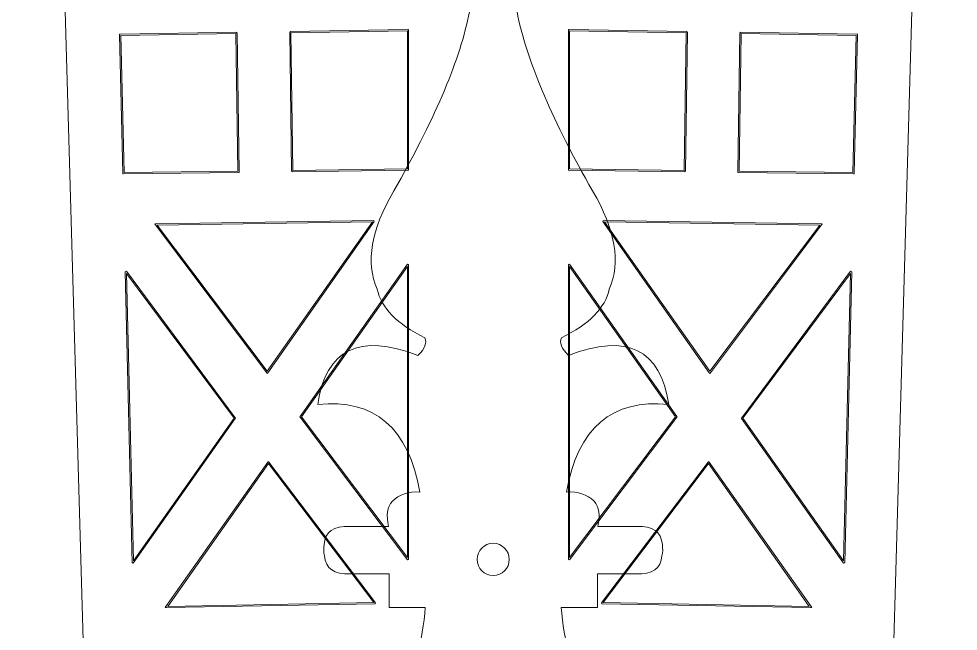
# Model space of a CAD drawing. Header units: inches. Extents: x -28.6 to 20.8, y -14.2 to 28.3.
# Drawn here: x -9.966 to -7.776, y 23.021 to 24.449 of the extents above; entities that cross this region are included whole.
import ezdxf

# ---------------------------------------------------------------- set-up
doc = ezdxf.new("R2010")
doc.units = ezdxf.units.IN
doc.header["$MEASUREMENT"] = 0
doc.layers.add('Layer 1', color=7, linetype='Continuous')

msp = doc.modelspace()

# ---------------------------------------------------------------- linework, layer by layer
at = {"layer": 'Layer 1', "lineweight": 9}
for points, knots in [([(-8.7305, 28.2696), (-8.7349, 28.271), (-8.7394, 28.272), (-8.7438, 28.2726), (-8.7438, 28.2726), (-8.7454, 28.2727), (-8.7471, 28.2727), (-8.7489, 28.2726), (-8.7489, 28.2726), (-8.7506, 28.2725), (-8.7525, 28.2723), (-8.7545, 28.272), (-8.7545, 28.272), (-8.7545, 28.272), (-8.7547, 28.2735), (-8.7547, 28.2735), (-8.7547, 28.2735), (-8.7547, 28.2735), (-8.7545, 28.272), (-8.7545, 28.272), (-8.7545, 28.272), (-8.759, 28.2714), (-8.7634, 28.2704), (-8.7678, 28.269), (-8.7678, 28.269), (-8.7678, 28.269), (-8.7678, 28.269), (-8.7678, 28.269), (-8.7678, 28.269), (-8.7722, 28.2676), (-8.7766, 28.2659), (-8.7809, 28.2637), (-8.7809, 28.2637), (-8.7909, 28.2566), (-8.7986, 28.249), (-8.8039, 28.2409), (-8.8039, 28.2409), (-8.8092, 28.2327), (-8.8121, 28.224), (-8.8129, 28.2146), (-8.8129, 28.2146), (-8.8129, 28.2146), (-8.8129, 25.4254), (-8.8129, 25.4254), (-8.8129, 25.4254), (-8.8129, 25.4254), (-8.8144, 25.4254), (-8.8144, 25.4254), (-8.8144, 25.4254), (-8.8144, 25.4254), (-8.8144, 25.4239), (-8.8144, 25.4239), (-8.8144, 25.4239), (-8.8144, 25.4239), (-8.9284, 25.4239), (-8.9284, 25.4239), (-8.9284, 25.4239), (-8.9284, 25.4239), (-8.9284, 25.4254), (-8.9284, 25.4254), (-8.9284, 25.4254), (-8.9284, 25.4254), (-8.9299, 25.4254), (-8.9299, 25.4254), (-8.9299, 25.4254), (-8.9299, 25.4254), (-8.9299, 28.2153), (-8.9299, 28.2153), (-8.9299, 28.2153), (-8.9307, 28.2247), (-8.9337, 28.2334), (-8.939, 28.2415), (-8.939, 28.2415), (-8.9443, 28.2497), (-8.9519, 28.2573), (-8.962, 28.2644), (-8.962, 28.2644), (-8.9666, 28.2667), (-8.9713, 28.2686), (-8.9761, 28.27), (-8.9761, 28.27), (-8.9809, 28.2715), (-8.9857, 28.2725), (-8.9904, 28.2729), (-8.9904, 28.2729), (-8.9904, 28.2729), (-8.9904, 28.2729), (-8.9904, 28.2729), (-8.9904, 28.2729), (-8.9915, 28.273), (-8.9928, 28.273), (-8.9943, 28.273), (-8.9943, 28.273), (-8.9958, 28.2729), (-8.9975, 28.2728), (-8.9994, 28.2726), (-8.9994, 28.2726), (-9.0038, 28.272), (-9.0083, 28.271), (-9.0127, 28.2696), (-9.0127, 28.2696), (-9.0127, 28.2696), (-9.0127, 28.2696), (-9.0127, 28.2696), (-9.0127, 28.2696), (-9.0171, 28.2682), (-9.0214, 28.2664), (-9.0257, 28.2643), (-9.0257, 28.2643), (-9.0358, 28.2572), (-9.0435, 28.2496), (-9.0488, 28.2415), (-9.0488, 28.2415), (-9.054, 28.2333), (-9.057, 28.2246), (-9.0578, 28.2152), (-9.0578, 28.2152), (-9.0578, 28.2097), (-9.0577, 28.1878), (-9.0577, 28.1659), (-9.0577, 28.1659), (-9.0577, 28.1439), (-9.0577, 28.1219), (-9.0576, 28.1166), (-9.0576, 28.1166), (-9.0576, 28.1166), (-9.0591, 28.1166), (-9.0591, 28.1166), (-9.0591, 28.1166), (-9.0591, 28.1166), (-9.0591, 28.1151), (-9.0591, 28.1151), (-9.0591, 28.1151), (-9.0591, 28.1151), (-9.818, 28.1073), (-9.818, 28.1073), (-9.818, 28.1073), (-9.818, 28.1073), (-9.818, 28.1088), (-9.818, 28.1088), (-9.818, 28.1088), (-9.818, 28.1088), (-9.8195, 28.1089), (-9.8195, 28.1089), (-9.8195, 28.1089), (-9.8174, 28.1449), (-9.8181, 28.1741), (-9.8215, 28.1964), (-9.8215, 28.1964), (-9.8248, 28.2185), (-9.8309, 28.2338), (-9.8395, 28.2425), (-9.8395, 28.2425), (-9.8527, 28.2557), (-9.8671, 28.2634), (-9.8827, 28.2654), (-9.8827, 28.2654), (-9.8983, 28.2674), (-9.9151, 28.2637), (-9.9331, 28.2546), (-9.9331, 28.2546), (-9.9442, 28.2459), (-9.9523, 28.2366), (-9.9576, 28.2264), (-9.9576, 28.2264), (-9.9629, 28.2163), (-9.9654, 28.2054), (-9.9649, 28.1937), (-9.9649, 28.1937), (-9.9649, 28.1937), (-9.9664, 28.1936), (-9.9664, 28.1936), (-9.9664, 28.1936), (-9.9664, 28.1936), (-9.9649, 28.1937), (-9.9649, 28.1937), (-9.9649, 28.1937), (-9.9649, 28.1937), (-9.7894, 22.0477), (-9.7894, 22.0477), (-9.7894, 22.0477), (-9.7894, 22.0477), (-9.7909, 22.0476), (-9.7909, 22.0476), (-9.7909, 22.0476), (-9.7909, 22.0476), (-9.7894, 22.0476), (-9.7894, 22.0476), (-9.7894, 22.0476), (-9.7928, 21.9938), (-9.7875, 21.9606), (-9.7738, 21.9479), (-9.7738, 21.9479), (-9.7738, 21.9479), (-9.7738, 21.9478), (-9.7738, 21.9478), (-9.7738, 21.9478), (-9.7633, 21.9374), (-9.7519, 21.9313), (-9.7396, 21.9298), (-9.7396, 21.9298), (-9.7273, 21.9282), (-9.714, 21.931), (-9.6998, 21.9383), (-9.6998, 21.9383), (-9.6909, 21.945), (-9.6842, 21.9522), (-9.6799, 21.9601), (-9.6799, 21.9601), (-9.6755, 21.968), (-9.6735, 21.9765), (-9.6737, 21.9856), (-9.6737, 21.9856), (-9.6737, 21.9856), (-9.6756, 22.0672), (-9.6756, 22.0672), (-9.6756, 22.0672), (-9.6756, 22.0672), (-9.6741, 22.0673), (-9.6741, 22.0673), (-9.6741, 22.0673), (-9.6741, 22.0673), (-9.6741, 22.0688), (-9.6741, 22.0688), (-9.6741, 22.0688), (-9.6741, 22.0688), (-9.0591, 22.0776), (-9.0591, 22.0776), (-9.0591, 22.0776), (-9.0591, 22.0776), (-9.0591, 22.0761), (-9.0591, 22.0761), (-9.0591, 22.0761), (-9.0591, 22.0761), (-9.0576, 22.0759), (-9.0576, 22.0759), (-9.0576, 22.0759), (-9.0737, 21.9271), (-9.0987, 21.8015), (-9.1326, 21.6993), (-9.1326, 21.6993), (-9.1664, 21.5973), (-9.2092, 21.5185), (-9.2608, 21.4629), (-9.2608, 21.4629), (-9.2608, 21.4629), (-9.2573, 21.4231), (-9.2573, 21.4231), (-9.2573, 21.4231), (-9.2349, 21.4266), (-9.2124, 21.4298), (-9.1899, 21.4328), (-9.1899, 21.4328), (-9.1351, 21.4399), (-9.0798, 21.4453), (-9.0241, 21.4489), (-9.0241, 21.4489), (-9.0241, 21.4489), (-9.024, 21.4474), (-9.024, 21.4474), (-9.024, 21.4474), (-9.024, 21.4474), (-9.0225, 21.4475), (-9.0225, 21.4475), (-9.0225, 21.4475), (-9.0225, 21.4475), (-8.994, 21.0458), (-8.994, 21.0458), (-8.994, 21.0458), (-8.994, 21.0458), (-8.8616, 21.1797), (-8.8616, 21.1797), (-8.8616, 21.1797), (-8.8616, 21.1797), (-8.8605, 21.1786), (-8.8605, 21.1786), (-8.8605, 21.1786), (-8.8605, 21.1786), (-8.8594, 21.1797), (-8.8594, 21.1797), (-8.8594, 21.1797), (-8.8594, 21.1797), (-8.727, 21.0458), (-8.727, 21.0458), (-8.727, 21.0458), (-8.727, 21.0458), (-8.6985, 21.4475), (-8.6985, 21.4475), (-8.6985, 21.4475), (-8.6985, 21.4475), (-8.697, 21.4474), (-8.697, 21.4474), (-8.697, 21.4474), (-8.697, 21.4474), (-8.6969, 21.4493), (-8.6969, 21.4493), (-8.6969, 21.4493), (-8.6419, 21.4456), (-8.5868, 21.4402), (-8.5316, 21.4328), (-8.5316, 21.4328), (-8.5161, 21.4308), (-8.5007, 21.4286), (-8.4853, 21.4263), (-8.4853, 21.4263), (-8.4853, 21.4263), (-8.4821, 21.4629), (-8.4821, 21.4629), (-8.4821, 21.4629), (-8.5337, 21.5185), (-8.5765, 21.5973), (-8.6103, 21.6993), (-8.6103, 21.6993), (-8.6442, 21.8015), (-8.6692, 21.9271), (-8.6852, 22.0759), (-8.6852, 22.0759), (-8.6852, 22.0759), (-8.6838, 22.0761), (-8.6838, 22.0761), (-8.6838, 22.0761), (-8.6838, 22.0761), (-8.6837, 22.0776), (-8.6837, 22.0776), (-8.6837, 22.0776), (-8.6837, 22.0776), (-8.0687, 22.0688), (-8.0687, 22.0688), (-8.0687, 22.0688), (-8.0687, 22.0688), (-8.0688, 22.0673), (-8.0688, 22.0673), (-8.0688, 22.0673), (-8.0688, 22.0673), (-8.0673, 22.0672), (-8.0673, 22.0672), (-8.0673, 22.0672), (-8.0673, 22.0672), (-8.0692, 21.9856), (-8.0692, 21.9856), (-8.0692, 21.9856), (-8.0694, 21.9765), (-8.0673, 21.968), (-8.063, 21.9601), (-8.063, 21.9601), (-8.0586, 21.9522), (-8.052, 21.945), (-8.0431, 21.9383), (-8.0431, 21.9383), (-8.0288, 21.931), (-8.0155, 21.9282), (-8.0032, 21.9298), (-8.0032, 21.9298), (-7.9909, 21.9313), (-7.9795, 21.9374), (-7.9691, 21.9478), (-7.9691, 21.9478), (-7.9691, 21.9478), (-7.9691, 21.9479), (-7.9691, 21.9479), (-7.9691, 21.9479), (-7.9553, 21.9606), (-7.9501, 21.9938), (-7.9534, 22.0476), (-7.9534, 22.0476), (-7.9534, 22.0476), (-7.9519, 22.0476), (-7.9519, 22.0476), (-7.9519, 22.0476), (-7.9519, 22.0476), (-7.9534, 22.0477), (-7.9534, 22.0477), (-7.9534, 22.0477), (-7.9534, 22.0477), (-7.778, 28.1937), (-7.778, 28.1937), (-7.778, 28.1937), (-7.778, 28.1937), (-7.7765, 28.1936), (-7.7765, 28.1936), (-7.7765, 28.1936), (-7.7765, 28.1936), (-7.778, 28.1937), (-7.778, 28.1937), (-7.778, 28.1937), (-7.7775, 28.2054), (-7.7799, 28.2163), (-7.7852, 28.2264), (-7.7852, 28.2264), (-7.7905, 28.2366), (-7.7987, 28.2459), (-7.8097, 28.2546), (-7.8097, 28.2546), (-7.8278, 28.2637), (-7.8446, 28.2674), (-7.8602, 28.2654), (-7.8602, 28.2654), (-7.8757, 28.2634), (-7.8901, 28.2557), (-7.9034, 28.2425), (-7.9034, 28.2425), (-7.912, 28.2338), (-7.918, 28.2185), (-7.9214, 28.1964), (-7.9214, 28.1964), (-7.9248, 28.1741), (-7.9254, 28.1449), (-7.9234, 28.1089), (-7.9234, 28.1089), (-7.9234, 28.1089), (-7.9249, 28.1088), (-7.9249, 28.1088), (-7.9249, 28.1088), (-7.9249, 28.1088), (-7.9249, 28.1073), (-7.9249, 28.1073), (-7.9249, 28.1073), (-7.9249, 28.1073), (-8.6838, 28.1151), (-8.6838, 28.1151), (-8.6838, 28.1151), (-8.6838, 28.1151), (-8.6838, 28.1166), (-8.6838, 28.1166), (-8.6838, 28.1166), (-8.6838, 28.1166), (-8.6852, 28.1166), (-8.6852, 28.1166), (-8.6852, 28.1166), (-8.6853, 28.1218), (-8.6853, 28.1439), (-8.6853, 28.1659), (-8.6853, 28.1659), (-8.6854, 28.1878), (-8.6854, 28.2097), (-8.6854, 28.2152), (-8.6854, 28.2152), (-8.6862, 28.2246), (-8.6892, 28.2333), (-8.6945, 28.2415), (-8.6945, 28.2415), (-8.6998, 28.2496), (-8.7074, 28.2572), (-8.7175, 28.2643), (-8.7175, 28.2643), (-8.7218, 28.2664), (-8.7262, 28.2682), (-8.7305, 28.2696), (-8.7305, 28.2696), (-8.7305, 28.2696), (-8.7305, 28.2696), (-8.7305, 28.2696)], [0, 0, 0, 0, 0.00885, 0.00885, 0.00885, 0.00885, 0.017699, 0.017699, 0.017699, 0.017699, 0.026549, 0.026549, 0.026549, 0.026549, 0.035398, 0.035398, 0.035398, 0.035398, 0.044248, 0.044248, 0.044248, 0.044248, 0.053097, 0.053097, 0.053097, 0.053097, 0.061947, 0.061947, 0.061947, 0.061947, 0.070796, 0.070796, 0.070796, 0.070796, 0.079646, 0.079646, 0.079646, 0.079646, 0.088496, 0.088496, 0.088496, 0.088496, 0.097345, 0.097345, 0.097345, 0.097345, 0.106195, 0.106195, 0.106195, 0.106195, 0.115044, 0.115044, 0.115044, 0.115044, 0.123894, 0.123894, 0.123894, 0.123894, 0.132743, 0.132743, 0.132743, 0.132743, 0.141593, 0.141593, 0.141593, 0.141593, 0.150442, 0.150442, 0.150442, 0.150442, 0.159292, 0.159292, 0.159292, 0.159292, 0.168142, 0.168142, 0.168142, 0.168142, 0.176991, 0.176991, 0.176991, 0.176991, 0.185841, 0.185841, 0.185841, 0.185841, 0.19469, 0.19469, 0.19469, 0.19469, 0.20354, 0.20354, 0.20354, 0.20354, 0.212389, 0.212389, 0.212389, 0.212389, 0.221239, 0.221239, 0.221239, 0.221239, 0.230088, 0.230088, 0.230088, 0.230088, 0.238938, 0.238938, 0.238938, 0.238938, 0.247788, 0.247788, 0.247788, 0.247788, 0.256637, 0.256637, 0.256637, 0.256637, 0.265487, 0.265487, 0.265487, 0.265487, 0.274336, 0.274336, 0.274336, 0.274336, 0.283186, 0.283186, 0.283186, 0.283186, 0.292035, 0.292035, 0.292035, 0.292035, 0.300885, 0.300885, 0.300885, 0.300885, 0.309735, 0.309735, 0.309735, 0.309735, 0.318584, 0.318584, 0.318584, 0.318584, 0.327434, 0.327434, 0.327434, 0.327434, 0.336283, 0.336283, 0.336283, 0.336283, 0.345133, 0.345133, 0.345133, 0.345133, 0.353982, 0.353982, 0.353982, 0.353982, 0.362832, 0.362832, 0.362832, 0.362832, 0.371681, 0.371681, 0.371681, 0.371681, 0.380531, 0.380531, 0.380531, 0.380531, 0.389381, 0.389381, 0.389381, 0.389381, 0.39823, 0.39823, 0.39823, 0.39823, 0.40708, 0.40708, 0.40708, 0.40708, 0.415929, 0.415929, 0.415929, 0.415929, 0.424779, 0.424779, 0.424779, 0.424779, 0.433628, 0.433628, 0.433628, 0.433628, 0.442478, 0.442478, 0.442478, 0.442478, 0.451327, 0.451327, 0.451327, 0.451327, 0.460177, 0.460177, 0.460177, 0.460177, 0.469027, 0.469027, 0.469027, 0.469027, 0.477876, 0.477876, 0.477876, 0.477876, 0.486726, 0.486726, 0.486726, 0.486726, 0.495575, 0.495575, 0.495575, 0.495575, 0.504425, 0.504425, 0.504425, 0.504425, 0.513274, 0.513274, 0.513274, 0.513274, 0.522124, 0.522124, 0.522124, 0.522124, 0.530973, 0.530973, 0.530973, 0.530973, 0.539823, 0.539823, 0.539823, 0.539823, 0.548673, 0.548673, 0.548673, 0.548673, 0.557522, 0.557522, 0.557522, 0.557522, 0.566372, 0.566372, 0.566372, 0.566372, 0.575221, 0.575221, 0.575221, 0.575221, 0.584071, 0.584071, 0.584071, 0.584071, 0.59292, 0.59292, 0.59292, 0.59292, 0.60177, 0.60177, 0.60177, 0.60177, 0.610619, 0.610619, 0.610619, 0.610619, 0.619469, 0.619469, 0.619469, 0.619469, 0.628319, 0.628319, 0.628319, 0.628319, 0.637168, 0.637168, 0.637168, 0.637168, 0.646018, 0.646018, 0.646018, 0.646018, 0.654867, 0.654867, 0.654867, 0.654867, 0.663717, 0.663717, 0.663717, 0.663717, 0.672566, 0.672566, 0.672566, 0.672566, 0.681416, 0.681416, 0.681416, 0.681416, 0.690265, 0.690265, 0.690265, 0.690265, 0.699115, 0.699115, 0.699115, 0.699115, 0.707965, 0.707965, 0.707965, 0.707965, 0.716814, 0.716814, 0.716814, 0.716814, 0.725664, 0.725664, 0.725664, 0.725664, 0.734513, 0.734513, 0.734513, 0.734513, 0.743363, 0.743363, 0.743363, 0.743363, 0.752212, 0.752212, 0.752212, 0.752212, 0.761062, 0.761062, 0.761062, 0.761062, 0.769912, 0.769912, 0.769912, 0.769912, 0.778761, 0.778761, 0.778761, 0.778761, 0.787611, 0.787611, 0.787611, 0.787611, 0.79646, 0.79646, 0.79646, 0.79646, 0.80531, 0.80531, 0.80531, 0.80531, 0.814159, 0.814159, 0.814159, 0.814159, 0.823009, 0.823009, 0.823009, 0.823009, 0.831858, 0.831858, 0.831858, 0.831858, 0.840708, 0.840708, 0.840708, 0.840708, 0.849558, 0.849558, 0.849558, 0.849558, 0.858407, 0.858407, 0.858407, 0.858407, 0.867257, 0.867257, 0.867257, 0.867257, 0.876106, 0.876106, 0.876106, 0.876106, 0.884956, 0.884956, 0.884956, 0.884956, 0.893805, 0.893805, 0.893805, 0.893805, 0.902655, 0.902655, 0.902655, 0.902655, 0.911504, 0.911504, 0.911504, 0.911504, 0.920354, 0.920354, 0.920354, 0.920354, 0.929204, 0.929204, 0.929204, 0.929204, 0.938053, 0.938053, 0.938053, 0.938053, 0.946903, 0.946903, 0.946903, 0.946903, 0.955752, 0.955752, 0.955752, 0.955752, 0.964602, 0.964602, 0.964602, 0.964602, 0.973451, 0.973451, 0.973451, 0.973451, 0.982301, 0.982301, 0.982301, 0.982301, 0.99115, 0.99115, 0.99115, 0.99115, 1, 1, 1, 1]), ([(-9.73, 24.4134), (-9.73, 24.4134), (-9.4587, 24.4177), (-9.4587, 24.4177), (-9.4587, 24.4177), (-9.4587, 24.4177), (-9.4587, 24.4162), (-9.4587, 24.4162), (-9.4587, 24.4162), (-9.4587, 24.4162), (-9.4572, 24.4163), (-9.4572, 24.4163), (-9.4572, 24.4163), (-9.4572, 24.4163), (-9.4526, 24.0926), (-9.4526, 24.0926), (-9.4526, 24.0926), (-9.4526, 24.0926), (-9.4526, 24.0911), (-9.4526, 24.0911), (-9.4526, 24.0911), (-9.4526, 24.0911), (-9.4541, 24.0911), (-9.4541, 24.0911), (-9.4541, 24.0911), (-9.4541, 24.0911), (-9.7222, 24.0875), (-9.7222, 24.0875), (-9.7222, 24.0875), (-9.7222, 24.0875), (-9.7237, 24.0875), (-9.7237, 24.0875), (-9.7237, 24.0875), (-9.7237, 24.0875), (-9.7237, 24.089), (-9.7237, 24.089), (-9.7237, 24.089), (-9.7237, 24.089), (-9.7314, 24.4119), (-9.7314, 24.4119), (-9.7314, 24.4119), (-9.7314, 24.4119), (-9.7315, 24.4134), (-9.7315, 24.4134), (-9.7315, 24.4134), (-9.7315, 24.4134), (-9.73, 24.4134), (-9.73, 24.4134)], [0, 0, 0, 0, 0.083333, 0.083333, 0.083333, 0.083333, 0.166667, 0.166667, 0.166667, 0.166667, 0.25, 0.25, 0.25, 0.25, 0.333333, 0.333333, 0.333333, 0.333333, 0.416667, 0.416667, 0.416667, 0.416667, 0.5, 0.5, 0.5, 0.5, 0.583333, 0.583333, 0.583333, 0.583333, 0.666667, 0.666667, 0.666667, 0.666667, 0.75, 0.75, 0.75, 0.75, 0.833333, 0.833333, 0.833333, 0.833333, 0.916667, 0.916667, 0.916667, 0.916667, 1, 1, 1, 1]), ([(-9.3307, 24.0942), (-9.3307, 24.0942), (-9.3349, 24.4182), (-9.3349, 24.4182), (-9.3349, 24.4182), (-9.3349, 24.4182), (-9.3334, 24.4182), (-9.3334, 24.4182), (-9.3334, 24.4182), (-9.3334, 24.4182), (-9.3335, 24.4197), (-9.3335, 24.4197), (-9.3335, 24.4197), (-9.3335, 24.4197), (-9.0591, 24.4241), (-9.0591, 24.4241), (-9.0591, 24.4241), (-9.0591, 24.4241), (-9.0576, 24.4241), (-9.0576, 24.4241), (-9.0576, 24.4241), (-9.0576, 24.4241), (-9.0576, 24.4226), (-9.0576, 24.4226), (-9.0576, 24.4226), (-9.0576, 24.4226), (-9.0576, 24.0978), (-9.0576, 24.0978), (-9.0576, 24.0978), (-9.0576, 24.0978), (-9.0576, 24.0963), (-9.0576, 24.0963), (-9.0576, 24.0963), (-9.0576, 24.0963), (-9.0591, 24.0963), (-9.0591, 24.0963), (-9.0591, 24.0963), (-9.0591, 24.0963), (-9.3292, 24.0927), (-9.3292, 24.0927), (-9.3292, 24.0927), (-9.3292, 24.0927), (-9.3292, 24.0942), (-9.3292, 24.0942), (-9.3292, 24.0942), (-9.3292, 24.0942), (-9.3307, 24.0942), (-9.3307, 24.0942)], [0, 0, 0, 0, 0.083333, 0.083333, 0.083333, 0.083333, 0.166667, 0.166667, 0.166667, 0.166667, 0.25, 0.25, 0.25, 0.25, 0.333333, 0.333333, 0.333333, 0.333333, 0.416667, 0.416667, 0.416667, 0.416667, 0.5, 0.5, 0.5, 0.5, 0.583333, 0.583333, 0.583333, 0.583333, 0.666667, 0.666667, 0.666667, 0.666667, 0.75, 0.75, 0.75, 0.75, 0.833333, 0.833333, 0.833333, 0.833333, 0.916667, 0.916667, 0.916667, 0.916667, 1, 1, 1, 1]), ([(-9.3319, 24.4168), (-9.3319, 24.4168), (-9.3277, 24.0957), (-9.3277, 24.0957), (-9.3277, 24.0957), (-9.3277, 24.0957), (-9.0606, 24.0993), (-9.0606, 24.0993), (-9.0606, 24.0993), (-9.0606, 24.0993), (-9.0606, 24.4211), (-9.0606, 24.4211), (-9.0606, 24.4211), (-9.0606, 24.4211), (-9.3319, 24.4168), (-9.3319, 24.4168)], [0, 0, 0, 0, 0.25, 0.25, 0.25, 0.25, 0.5, 0.5, 0.5, 0.5, 0.75, 0.75, 0.75, 0.75, 1, 1, 1, 1]), ([(-8.4094, 24.4182), (-8.4094, 24.4182), (-8.4079, 24.4182), (-8.4079, 24.4182), (-8.4079, 24.4182), (-8.4079, 24.4182), (-8.4122, 24.0942), (-8.4122, 24.0942), (-8.4122, 24.0942), (-8.4122, 24.0942), (-8.4137, 24.0942), (-8.4137, 24.0942), (-8.4137, 24.0942), (-8.4137, 24.0942), (-8.4137, 24.0927), (-8.4137, 24.0927), (-8.4137, 24.0927), (-8.4137, 24.0927), (-8.6838, 24.0963), (-8.6838, 24.0963), (-8.6838, 24.0963), (-8.6838, 24.0963), (-8.6853, 24.0963), (-8.6853, 24.0963), (-8.6853, 24.0963), (-8.6853, 24.0963), (-8.6853, 24.0978), (-8.6853, 24.0978), (-8.6853, 24.0978), (-8.6853, 24.0978), (-8.6853, 24.4226), (-8.6853, 24.4226), (-8.6853, 24.4226), (-8.6853, 24.4226), (-8.6853, 24.4241), (-8.6853, 24.4241), (-8.6853, 24.4241), (-8.6853, 24.4241), (-8.6837, 24.4241), (-8.6837, 24.4241), (-8.6837, 24.4241), (-8.6837, 24.4241), (-8.4094, 24.4197), (-8.4094, 24.4197), (-8.4094, 24.4197), (-8.4094, 24.4197), (-8.4094, 24.4182), (-8.4094, 24.4182)], [0, 0, 0, 0, 0.083333, 0.083333, 0.083333, 0.083333, 0.166667, 0.166667, 0.166667, 0.166667, 0.25, 0.25, 0.25, 0.25, 0.333333, 0.333333, 0.333333, 0.333333, 0.416667, 0.416667, 0.416667, 0.416667, 0.5, 0.5, 0.5, 0.5, 0.583333, 0.583333, 0.583333, 0.583333, 0.666667, 0.666667, 0.666667, 0.666667, 0.75, 0.75, 0.75, 0.75, 0.833333, 0.833333, 0.833333, 0.833333, 0.916667, 0.916667, 0.916667, 0.916667, 1, 1, 1, 1]), ([(-8.4152, 24.0957), (-8.4152, 24.0957), (-8.4109, 24.4168), (-8.4109, 24.4168), (-8.4109, 24.4168), (-8.4109, 24.4168), (-8.6823, 24.4211), (-8.6823, 24.4211), (-8.6823, 24.4211), (-8.6823, 24.4211), (-8.6823, 24.0993), (-8.6823, 24.0993), (-8.6823, 24.0993), (-8.6823, 24.0993), (-8.4152, 24.0957), (-8.4152, 24.0957)], [0, 0, 0, 0, 0.25, 0.25, 0.25, 0.25, 0.5, 0.5, 0.5, 0.5, 0.75, 0.75, 0.75, 0.75, 1, 1, 1, 1]), ([(-8.2841, 24.4177), (-8.2841, 24.4177), (-8.0129, 24.4134), (-8.0129, 24.4134), (-8.0129, 24.4134), (-8.0129, 24.4134), (-8.0114, 24.4134), (-8.0114, 24.4134), (-8.0114, 24.4134), (-8.0114, 24.4134), (-8.0114, 24.4119), (-8.0114, 24.4119), (-8.0114, 24.4119), (-8.0114, 24.4119), (-8.0191, 24.089), (-8.0191, 24.089), (-8.0191, 24.089), (-8.0191, 24.089), (-8.0192, 24.0875), (-8.0192, 24.0875), (-8.0192, 24.0875), (-8.0192, 24.0875), (-8.0206, 24.0875), (-8.0206, 24.0875), (-8.0206, 24.0875), (-8.0206, 24.0875), (-8.2888, 24.0911), (-8.2888, 24.0911), (-8.2888, 24.0911), (-8.2888, 24.0911), (-8.2903, 24.0911), (-8.2903, 24.0911), (-8.2903, 24.0911), (-8.2903, 24.0911), (-8.2903, 24.0926), (-8.2903, 24.0926), (-8.2903, 24.0926), (-8.2903, 24.0926), (-8.2857, 24.4163), (-8.2857, 24.4163), (-8.2857, 24.4163), (-8.2857, 24.4163), (-8.2842, 24.4162), (-8.2842, 24.4162), (-8.2842, 24.4162), (-8.2842, 24.4162), (-8.2841, 24.4177), (-8.2841, 24.4177)], [0, 0, 0, 0, 0.083333, 0.083333, 0.083333, 0.083333, 0.166667, 0.166667, 0.166667, 0.166667, 0.25, 0.25, 0.25, 0.25, 0.333333, 0.333333, 0.333333, 0.333333, 0.416667, 0.416667, 0.416667, 0.416667, 0.5, 0.5, 0.5, 0.5, 0.583333, 0.583333, 0.583333, 0.583333, 0.666667, 0.666667, 0.666667, 0.666667, 0.75, 0.75, 0.75, 0.75, 0.833333, 0.833333, 0.833333, 0.833333, 0.916667, 0.916667, 0.916667, 0.916667, 1, 1, 1, 1]), ([(-9.4602, 24.4147), (-9.4602, 24.4147), (-9.7284, 24.4104), (-9.7284, 24.4104), (-9.7284, 24.4104), (-9.7284, 24.4104), (-9.7208, 24.0905), (-9.7208, 24.0905), (-9.7208, 24.0905), (-9.7208, 24.0905), (-9.4556, 24.094), (-9.4556, 24.094), (-9.4556, 24.094), (-9.4556, 24.094), (-9.4602, 24.4147), (-9.4602, 24.4147)], [0, 0, 0, 0, 0.25, 0.25, 0.25, 0.25, 0.5, 0.5, 0.5, 0.5, 0.75, 0.75, 0.75, 0.75, 1, 1, 1, 1]), ([(-8.0145, 24.4104), (-8.0145, 24.4104), (-8.2827, 24.4147), (-8.2827, 24.4147), (-8.2827, 24.4147), (-8.2827, 24.4147), (-8.2872, 24.094), (-8.2872, 24.094), (-8.2872, 24.094), (-8.2872, 24.094), (-8.0221, 24.0905), (-8.0221, 24.0905), (-8.0221, 24.0905), (-8.0221, 24.0905), (-8.0145, 24.4104), (-8.0145, 24.4104)], [0, 0, 0, 0, 0.25, 0.25, 0.25, 0.25, 0.5, 0.5, 0.5, 0.5, 0.75, 0.75, 0.75, 0.75, 1, 1, 1, 1]), ([(-9.1376, 23.9764), (-9.1376, 23.9764), (-9.3861, 23.6241), (-9.3861, 23.6241), (-9.3861, 23.6241), (-9.3861, 23.6241), (-9.3873, 23.6224), (-9.3873, 23.6224), (-9.3873, 23.6224), (-9.3873, 23.6224), (-9.3885, 23.624), (-9.3885, 23.624), (-9.3885, 23.624), (-9.3885, 23.624), (-9.6477, 23.9685), (-9.6477, 23.9685), (-9.6477, 23.9685), (-9.6477, 23.9685), (-9.6494, 23.9709), (-9.6494, 23.9709), (-9.6494, 23.9709), (-9.6494, 23.9709), (-9.6465, 23.9709), (-9.6465, 23.9709), (-9.6465, 23.9709), (-9.6465, 23.9709), (-9.1389, 23.9787), (-9.1389, 23.9787), (-9.1389, 23.9787), (-9.1389, 23.9787), (-9.1389, 23.9772), (-9.1389, 23.9772), (-9.1389, 23.9772), (-9.1389, 23.9772), (-9.1376, 23.9764), (-9.1376, 23.9764)], [0, 0, 0, 0, 0.111111, 0.111111, 0.111111, 0.111111, 0.222222, 0.222222, 0.222222, 0.222222, 0.333333, 0.333333, 0.333333, 0.333333, 0.444444, 0.444444, 0.444444, 0.444444, 0.555556, 0.555556, 0.555556, 0.555556, 0.666667, 0.666667, 0.666667, 0.666667, 0.777778, 0.777778, 0.777778, 0.777778, 0.888889, 0.888889, 0.888889, 0.888889, 1, 1, 1, 1]), ([(-9.3874, 23.6275), (-9.3874, 23.6275), (-9.1418, 23.9757), (-9.1418, 23.9757), (-9.1418, 23.9757), (-9.1418, 23.9757), (-9.6435, 23.968), (-9.6435, 23.968), (-9.6435, 23.968), (-9.6435, 23.968), (-9.3874, 23.6275), (-9.3874, 23.6275)], [0, 0, 0, 0, 0.333333, 0.333333, 0.333333, 0.333333, 0.666667, 0.666667, 0.666667, 0.666667, 1, 1, 1, 1]), ([(-8.3568, 23.6241), (-8.3568, 23.6241), (-8.6052, 23.9764), (-8.6052, 23.9764), (-8.6052, 23.9764), (-8.6052, 23.9764), (-8.604, 23.9772), (-8.604, 23.9772), (-8.604, 23.9772), (-8.604, 23.9772), (-8.604, 23.9787), (-8.604, 23.9787), (-8.604, 23.9787), (-8.604, 23.9787), (-8.0964, 23.9709), (-8.0964, 23.9709), (-8.0964, 23.9709), (-8.0964, 23.9709), (-8.0934, 23.9709), (-8.0934, 23.9709), (-8.0934, 23.9709), (-8.0934, 23.9709), (-8.0952, 23.9685), (-8.0952, 23.9685), (-8.0952, 23.9685), (-8.0952, 23.9685), (-8.3543, 23.624), (-8.3543, 23.624), (-8.3543, 23.624), (-8.3543, 23.624), (-8.3556, 23.6224), (-8.3556, 23.6224), (-8.3556, 23.6224), (-8.3556, 23.6224), (-8.3568, 23.6241), (-8.3568, 23.6241)], [0, 0, 0, 0, 0.111111, 0.111111, 0.111111, 0.111111, 0.222222, 0.222222, 0.222222, 0.222222, 0.333333, 0.333333, 0.333333, 0.333333, 0.444444, 0.444444, 0.444444, 0.444444, 0.555556, 0.555556, 0.555556, 0.555556, 0.666667, 0.666667, 0.666667, 0.666667, 0.777778, 0.777778, 0.777778, 0.777778, 0.888889, 0.888889, 0.888889, 0.888889, 1, 1, 1, 1]), ([(-8.6011, 23.9757), (-8.6011, 23.9757), (-8.3555, 23.6275), (-8.3555, 23.6275), (-8.3555, 23.6275), (-8.3555, 23.6275), (-8.0994, 23.968), (-8.0994, 23.968), (-8.0994, 23.968), (-8.0994, 23.968), (-8.6011, 23.9757), (-8.6011, 23.9757)], [0, 0, 0, 0, 0.333333, 0.333333, 0.333333, 0.333333, 0.666667, 0.666667, 0.666667, 0.666667, 1, 1, 1, 1]), ([(-9.0591, 23.8761), (-9.0591, 23.8761), (-9.0576, 23.8761), (-9.0576, 23.8761), (-9.0576, 23.8761), (-9.0576, 23.8761), (-9.0576, 23.1886), (-9.0576, 23.1886), (-9.0576, 23.1886), (-9.0576, 23.1886), (-9.0591, 23.1886), (-9.0591, 23.1886), (-9.0591, 23.1886), (-9.0591, 23.1886), (-9.0603, 23.1877), (-9.0603, 23.1877), (-9.0603, 23.1877), (-9.0603, 23.1877), (-9.3105, 23.5204), (-9.3105, 23.5204), (-9.3105, 23.5204), (-9.3105, 23.5204), (-9.3112, 23.5212), (-9.3112, 23.5212), (-9.3112, 23.5212), (-9.3112, 23.5212), (-9.3106, 23.5221), (-9.3106, 23.5221), (-9.3106, 23.5221), (-9.3106, 23.5221), (-9.0603, 23.8769), (-9.0603, 23.8769), (-9.0603, 23.8769), (-9.0603, 23.8769), (-9.0591, 23.8761), (-9.0591, 23.8761)], [0, 0, 0, 0, 0.111111, 0.111111, 0.111111, 0.111111, 0.222222, 0.222222, 0.222222, 0.222222, 0.333333, 0.333333, 0.333333, 0.333333, 0.444444, 0.444444, 0.444444, 0.444444, 0.555556, 0.555556, 0.555556, 0.555556, 0.666667, 0.666667, 0.666667, 0.666667, 0.777778, 0.777778, 0.777778, 0.777778, 0.888889, 0.888889, 0.888889, 0.888889, 1, 1, 1, 1]), ([(-9.0606, 23.193), (-9.0606, 23.193), (-9.0606, 23.8714), (-9.0606, 23.8714), (-9.0606, 23.8714), (-9.0606, 23.8714), (-9.3075, 23.5213), (-9.3075, 23.5213), (-9.3075, 23.5213), (-9.3075, 23.5213), (-9.0606, 23.193), (-9.0606, 23.193)], [0, 0, 0, 0, 0.333333, 0.333333, 0.333333, 0.333333, 0.666667, 0.666667, 0.666667, 0.666667, 1, 1, 1, 1]), ([(-8.6853, 23.1886), (-8.6853, 23.1886), (-8.6853, 23.8761), (-8.6853, 23.8761), (-8.6853, 23.8761), (-8.6853, 23.8761), (-8.6838, 23.8761), (-8.6838, 23.8761), (-8.6838, 23.8761), (-8.6838, 23.8761), (-8.6825, 23.8769), (-8.6825, 23.8769), (-8.6825, 23.8769), (-8.6825, 23.8769), (-8.4323, 23.5221), (-8.4323, 23.5221), (-8.4323, 23.5221), (-8.4323, 23.5221), (-8.4317, 23.5212), (-8.4317, 23.5212), (-8.4317, 23.5212), (-8.4317, 23.5212), (-8.4323, 23.5204), (-8.4323, 23.5204), (-8.4323, 23.5204), (-8.4323, 23.5204), (-8.6826, 23.1877), (-8.6826, 23.1877), (-8.6826, 23.1877), (-8.6826, 23.1877), (-8.6838, 23.1886), (-8.6838, 23.1886), (-8.6838, 23.1886), (-8.6838, 23.1886), (-8.6853, 23.1886), (-8.6853, 23.1886)], [0, 0, 0, 0, 0.111111, 0.111111, 0.111111, 0.111111, 0.222222, 0.222222, 0.222222, 0.222222, 0.333333, 0.333333, 0.333333, 0.333333, 0.444444, 0.444444, 0.444444, 0.444444, 0.555556, 0.555556, 0.555556, 0.555556, 0.666667, 0.666667, 0.666667, 0.666667, 0.777778, 0.777778, 0.777778, 0.777778, 0.888889, 0.888889, 0.888889, 0.888889, 1, 1, 1, 1]), ([(-8.6823, 23.8714), (-8.6823, 23.8714), (-8.6823, 23.193), (-8.6823, 23.193), (-8.6823, 23.193), (-8.6823, 23.193), (-8.4354, 23.5213), (-8.4354, 23.5213), (-8.4354, 23.5213), (-8.4354, 23.5213), (-8.6823, 23.8714), (-8.6823, 23.8714)], [0, 0, 0, 0, 0.333333, 0.333333, 0.333333, 0.333333, 0.666667, 0.666667, 0.666667, 0.666667, 1, 1, 1, 1]), ([(-9.7021, 23.1808), (-9.7021, 23.1808), (-9.7183, 23.8596), (-9.7183, 23.8596), (-9.7183, 23.8596), (-9.7183, 23.8596), (-9.7156, 23.8605), (-9.7156, 23.8605), (-9.7156, 23.8605), (-9.7156, 23.8605), (-9.4616, 23.5188), (-9.4616, 23.5188), (-9.4616, 23.5188), (-9.4616, 23.5188), (-9.461, 23.5179), (-9.461, 23.5179), (-9.461, 23.5179), (-9.461, 23.5179), (-9.4616, 23.5171), (-9.4616, 23.5171), (-9.4616, 23.5171), (-9.4616, 23.5171), (-9.6994, 23.1799), (-9.6994, 23.1799), (-9.6994, 23.1799), (-9.6994, 23.1799), (-9.7006, 23.1808), (-9.7006, 23.1808), (-9.7006, 23.1808), (-9.7006, 23.1808), (-9.7021, 23.1808), (-9.7021, 23.1808)], [0, 0, 0, 0, 0.125, 0.125, 0.125, 0.125, 0.25, 0.25, 0.25, 0.25, 0.375, 0.375, 0.375, 0.375, 0.5, 0.5, 0.5, 0.5, 0.625, 0.625, 0.625, 0.625, 0.75, 0.75, 0.75, 0.75, 0.875, 0.875, 0.875, 0.875, 1, 1, 1, 1]), ([(-9.7152, 23.855), (-9.7152, 23.855), (-9.6992, 23.1854), (-9.6992, 23.1854), (-9.6992, 23.1854), (-9.6992, 23.1854), (-9.4647, 23.5179), (-9.4647, 23.5179), (-9.4647, 23.5179), (-9.4647, 23.5179), (-9.7152, 23.855), (-9.7152, 23.855)], [0, 0, 0, 0, 0.333333, 0.333333, 0.333333, 0.333333, 0.666667, 0.666667, 0.666667, 0.666667, 1, 1, 1, 1]), ([(-8.0246, 23.8596), (-8.0246, 23.8596), (-8.0407, 23.1808), (-8.0407, 23.1808), (-8.0407, 23.1808), (-8.0407, 23.1808), (-8.0422, 23.1808), (-8.0422, 23.1808), (-8.0422, 23.1808), (-8.0422, 23.1808), (-8.0435, 23.1799), (-8.0435, 23.1799), (-8.0435, 23.1799), (-8.0435, 23.1799), (-8.2813, 23.5171), (-8.2813, 23.5171), (-8.2813, 23.5171), (-8.2813, 23.5171), (-8.2819, 23.5179), (-8.2819, 23.5179), (-8.2819, 23.5179), (-8.2819, 23.5179), (-8.2812, 23.5188), (-8.2812, 23.5188), (-8.2812, 23.5188), (-8.2812, 23.5188), (-8.0273, 23.8605), (-8.0273, 23.8605), (-8.0273, 23.8605), (-8.0273, 23.8605), (-8.0246, 23.8596), (-8.0246, 23.8596)], [0, 0, 0, 0, 0.125, 0.125, 0.125, 0.125, 0.25, 0.25, 0.25, 0.25, 0.375, 0.375, 0.375, 0.375, 0.5, 0.5, 0.5, 0.5, 0.625, 0.625, 0.625, 0.625, 0.75, 0.75, 0.75, 0.75, 0.875, 0.875, 0.875, 0.875, 1, 1, 1, 1]), ([(-8.0436, 23.1854), (-8.0436, 23.1854), (-8.0277, 23.855), (-8.0277, 23.855), (-8.0277, 23.855), (-8.0277, 23.855), (-8.2782, 23.5179), (-8.2782, 23.5179), (-8.2782, 23.5179), (-8.2782, 23.5179), (-8.0436, 23.1854), (-8.0436, 23.1854)], [0, 0, 0, 0, 0.333333, 0.333333, 0.333333, 0.333333, 0.666667, 0.666667, 0.666667, 0.666667, 1, 1, 1, 1]), ([(-9.1359, 23.085), (-9.1359, 23.085), (-9.6221, 23.0762), (-9.6221, 23.0762), (-9.6221, 23.0762), (-9.6221, 23.0762), (-9.6251, 23.0762), (-9.6251, 23.0762), (-9.6251, 23.0762), (-9.6251, 23.0762), (-9.6234, 23.0786), (-9.6234, 23.0786), (-9.6234, 23.0786), (-9.6234, 23.0786), (-9.3858, 23.4155), (-9.3858, 23.4155), (-9.3858, 23.4155), (-9.3858, 23.4155), (-9.3846, 23.4171), (-9.3846, 23.4171), (-9.3846, 23.4171), (-9.3846, 23.4171), (-9.3834, 23.4155), (-9.3834, 23.4155), (-9.3834, 23.4155), (-9.3834, 23.4155), (-9.1347, 23.0874), (-9.1347, 23.0874), (-9.1347, 23.0874), (-9.1347, 23.0874), (-9.1359, 23.0865), (-9.1359, 23.0865), (-9.1359, 23.0865), (-9.1359, 23.0865), (-9.1359, 23.085), (-9.1359, 23.085)], [0, 0, 0, 0, 0.111111, 0.111111, 0.111111, 0.111111, 0.222222, 0.222222, 0.222222, 0.222222, 0.333333, 0.333333, 0.333333, 0.333333, 0.444444, 0.444444, 0.444444, 0.444444, 0.555556, 0.555556, 0.555556, 0.555556, 0.666667, 0.666667, 0.666667, 0.666667, 0.777778, 0.777778, 0.777778, 0.777778, 0.888889, 0.888889, 0.888889, 0.888889, 1, 1, 1, 1]), ([(-9.6192, 23.0793), (-9.6192, 23.0793), (-9.1389, 23.0879), (-9.1389, 23.0879), (-9.1389, 23.0879), (-9.1389, 23.0879), (-9.3845, 23.4121), (-9.3845, 23.4121), (-9.3845, 23.4121), (-9.3845, 23.4121), (-9.6192, 23.0793), (-9.6192, 23.0793)], [0, 0, 0, 0, 0.333333, 0.333333, 0.333333, 0.333333, 0.666667, 0.666667, 0.666667, 0.666667, 1, 1, 1, 1]), ([(-8.1207, 23.0762), (-8.1207, 23.0762), (-8.607, 23.085), (-8.607, 23.085), (-8.607, 23.085), (-8.607, 23.085), (-8.6069, 23.0865), (-8.6069, 23.0865), (-8.6069, 23.0865), (-8.6069, 23.0865), (-8.6081, 23.0874), (-8.6081, 23.0874), (-8.6081, 23.0874), (-8.6081, 23.0874), (-8.3595, 23.4155), (-8.3595, 23.4155), (-8.3595, 23.4155), (-8.3595, 23.4155), (-8.3583, 23.4171), (-8.3583, 23.4171), (-8.3583, 23.4171), (-8.3583, 23.4171), (-8.3571, 23.4155), (-8.3571, 23.4155), (-8.3571, 23.4155), (-8.3571, 23.4155), (-8.1195, 23.0786), (-8.1195, 23.0786), (-8.1195, 23.0786), (-8.1195, 23.0786), (-8.1178, 23.0762), (-8.1178, 23.0762), (-8.1178, 23.0762), (-8.1178, 23.0762), (-8.1207, 23.0762), (-8.1207, 23.0762)], [0, 0, 0, 0, 0.111111, 0.111111, 0.111111, 0.111111, 0.222222, 0.222222, 0.222222, 0.222222, 0.333333, 0.333333, 0.333333, 0.333333, 0.444444, 0.444444, 0.444444, 0.444444, 0.555556, 0.555556, 0.555556, 0.555556, 0.666667, 0.666667, 0.666667, 0.666667, 0.777778, 0.777778, 0.777778, 0.777778, 0.888889, 0.888889, 0.888889, 0.888889, 1, 1, 1, 1]), ([(-8.604, 23.0879), (-8.604, 23.0879), (-8.1236, 23.0793), (-8.1236, 23.0793), (-8.1236, 23.0793), (-8.1236, 23.0793), (-8.3584, 23.4121), (-8.3584, 23.4121), (-8.3584, 23.4121), (-8.3584, 23.4121), (-8.604, 23.0879), (-8.604, 23.0879)], [0, 0, 0, 0, 0.333333, 0.333333, 0.333333, 0.333333, 0.666667, 0.666667, 0.666667, 0.666667, 1, 1, 1, 1])]:
    msp.add_open_spline(points, degree=3, knots=knots, dxfattribs=at)
at = {"layer": 'Layer 1', "color": 1, "lineweight": 9}
for points, knots in [([(-9.2537, 23.1974), (-9.2558, 23.2054), (-9.2561, 23.2139), (-9.2547, 23.2232), (-9.2547, 23.2232), (-9.2521, 23.2534), (-9.2322, 23.2675), (-9.195, 23.2657), (-9.195, 23.2657), (-9.1647, 23.2657), (-9.1345, 23.2657), (-9.1042, 23.2657), (-9.1042, 23.2657), (-9.1104, 23.2908), (-9.1075, 23.3104), (-9.0955, 23.3245), (-9.0955, 23.3245), (-9.0794, 23.3406), (-9.058, 23.3478), (-9.0315, 23.3458), (-9.0315, 23.3458), (-9.0576, 23.4954), (-9.137, 23.5634), (-9.2696, 23.5498), (-9.2696, 23.5498), (-9.2506, 23.6787), (-9.1727, 23.7169), (-9.0359, 23.6645), (-9.0359, 23.6645), (-9.0195, 23.6807), (-9.014, 23.6943), (-9.0195, 23.7053), (-9.0195, 23.7053), (-9.0844, 23.7373), (-9.1216, 23.7752), (-9.131, 23.8189), (-9.131, 23.8189), (-9.1581, 23.8811), (-9.1452, 23.9575), (-9.0922, 24.0482), (-9.0922, 24.0482), (-9.0004, 24.2079), (-8.9422, 24.3436), (-8.9177, 24.4553), (-8.9177, 24.4553), (-8.9073, 24.5092), (-8.9105, 24.5498), (-8.9273, 24.5772), (-8.9273, 24.5772), (-8.9368, 24.5963), (-8.9318, 24.6161), (-8.9123, 24.6365), (-8.9123, 24.6365), (-8.892, 24.6598), (-8.8748, 24.6708), (-8.8604, 24.6695)], [0, 0, 0, 0, 0.071429, 0.071429, 0.071429, 0.071429, 0.142857, 0.142857, 0.142857, 0.142857, 0.214286, 0.214286, 0.214286, 0.214286, 0.285714, 0.285714, 0.285714, 0.285714, 0.357143, 0.357143, 0.357143, 0.357143, 0.428571, 0.428571, 0.428571, 0.428571, 0.5, 0.5, 0.5, 0.5, 0.571429, 0.571429, 0.571429, 0.571429, 0.642857, 0.642857, 0.642857, 0.642857, 0.714286, 0.714286, 0.714286, 0.714286, 0.785714, 0.785714, 0.785714, 0.785714, 0.857143, 0.857143, 0.857143, 0.857143, 0.928571, 0.928571, 0.928571, 0.928571, 1, 1, 1, 1]), ([(-8.4672, 23.1974), (-8.4651, 23.2054), (-8.4648, 23.2139), (-8.4662, 23.2232), (-8.4662, 23.2232), (-8.4688, 23.2534), (-8.4887, 23.2675), (-8.5259, 23.2657), (-8.5259, 23.2657), (-8.5562, 23.2657), (-8.5864, 23.2657), (-8.6166, 23.2657), (-8.6166, 23.2657), (-8.6105, 23.2908), (-8.6134, 23.3104), (-8.6254, 23.3245), (-8.6254, 23.3245), (-8.6415, 23.3406), (-8.6629, 23.3478), (-8.6894, 23.3458), (-8.6894, 23.3458), (-8.6633, 23.4954), (-8.5839, 23.5634), (-8.4513, 23.5498), (-8.4513, 23.5498), (-8.4703, 23.6787), (-8.5482, 23.7169), (-8.6849, 23.6645), (-8.6849, 23.6645), (-8.7014, 23.6807), (-8.7069, 23.6943), (-8.7014, 23.7053), (-8.7014, 23.7053), (-8.6365, 23.7373), (-8.5993, 23.7752), (-8.5899, 23.8189), (-8.5899, 23.8189), (-8.5628, 23.8811), (-8.5757, 23.9575), (-8.6287, 24.0482), (-8.6287, 24.0482), (-8.7205, 24.2079), (-8.7787, 24.3436), (-8.8032, 24.4553), (-8.8032, 24.4553), (-8.8136, 24.5092), (-8.8104, 24.5498), (-8.7936, 24.5772), (-8.7936, 24.5772), (-8.7841, 24.5963), (-8.7891, 24.6161), (-8.8086, 24.6365), (-8.8086, 24.6365), (-8.8289, 24.6598), (-8.8461, 24.6708), (-8.8604, 24.6695)], [0, 0, 0, 0, 0.071429, 0.071429, 0.071429, 0.071429, 0.142857, 0.142857, 0.142857, 0.142857, 0.214286, 0.214286, 0.214286, 0.214286, 0.285714, 0.285714, 0.285714, 0.285714, 0.357143, 0.357143, 0.357143, 0.357143, 0.428571, 0.428571, 0.428571, 0.428571, 0.5, 0.5, 0.5, 0.5, 0.571429, 0.571429, 0.571429, 0.571429, 0.642857, 0.642857, 0.642857, 0.642857, 0.714286, 0.714286, 0.714286, 0.714286, 0.785714, 0.785714, 0.785714, 0.785714, 0.857143, 0.857143, 0.857143, 0.857143, 0.928571, 0.928571, 0.928571, 0.928571, 1, 1, 1, 1]), ([(-8.8604, 23.2262), (-8.8397, 23.2262), (-8.8229, 23.2094), (-8.8229, 23.1887), (-8.8229, 23.1887), (-8.8229, 23.168), (-8.8397, 23.1512), (-8.8604, 23.1512), (-8.8604, 23.1512), (-8.8812, 23.1512), (-8.8979, 23.168), (-8.8979, 23.1887), (-8.8979, 23.1887), (-8.8979, 23.2094), (-8.8812, 23.2262), (-8.8604, 23.2262)], [0, 0, 0, 0, 0.25, 0.25, 0.25, 0.25, 0.5, 0.5, 0.5, 0.5, 0.75, 0.75, 0.75, 0.75, 1, 1, 1, 1]), ([(-9.1033, 23.1549), (-9.1335, 23.1549), (-9.1638, 23.1549), (-9.194, 23.1549), (-9.194, 23.1549), (-9.2312, 23.1531), (-9.2512, 23.1672), (-9.2537, 23.1974)], [0, 0, 0, 0, 0.5, 0.5, 0.5, 0.5, 1, 1, 1, 1]), ([(-8.6176, 23.1549), (-8.5874, 23.1549), (-8.5571, 23.1549), (-8.5269, 23.1549), (-8.5269, 23.1549), (-8.4896, 23.1531), (-8.4697, 23.1672), (-8.4672, 23.1974)], [0, 0, 0, 0, 0.5, 0.5, 0.5, 0.5, 1, 1, 1, 1]), ([(-9.2425, 22.5647), (-9.1041, 22.7561), (-9.0295, 22.9266), (-9.0189, 23.0763), (-9.0189, 23.0763), (-9.047, 23.0763), (-9.0751, 23.0763), (-9.1033, 23.0762), (-9.1033, 23.0762), (-9.1033, 23.1025), (-9.1033, 23.1287), (-9.1033, 23.1549)], [0, 0, 0, 0, 0.333333, 0.333333, 0.333333, 0.333333, 0.666667, 0.666667, 0.666667, 0.666667, 1, 1, 1, 1]), ([(-8.4784, 22.5647), (-8.6168, 22.7561), (-8.6913, 22.9266), (-8.702, 23.0763), (-8.702, 23.0763), (-8.6739, 23.0763), (-8.6458, 23.0763), (-8.6176, 23.0762), (-8.6176, 23.0762), (-8.6176, 23.1025), (-8.6176, 23.1287), (-8.6176, 23.1549)], [0, 0, 0, 0, 0.333333, 0.333333, 0.333333, 0.333333, 0.666667, 0.666667, 0.666667, 0.666667, 1, 1, 1, 1])]:
    msp.add_open_spline(points, degree=3, knots=knots, dxfattribs=at)

doc.saveas('drawing.dxf')
